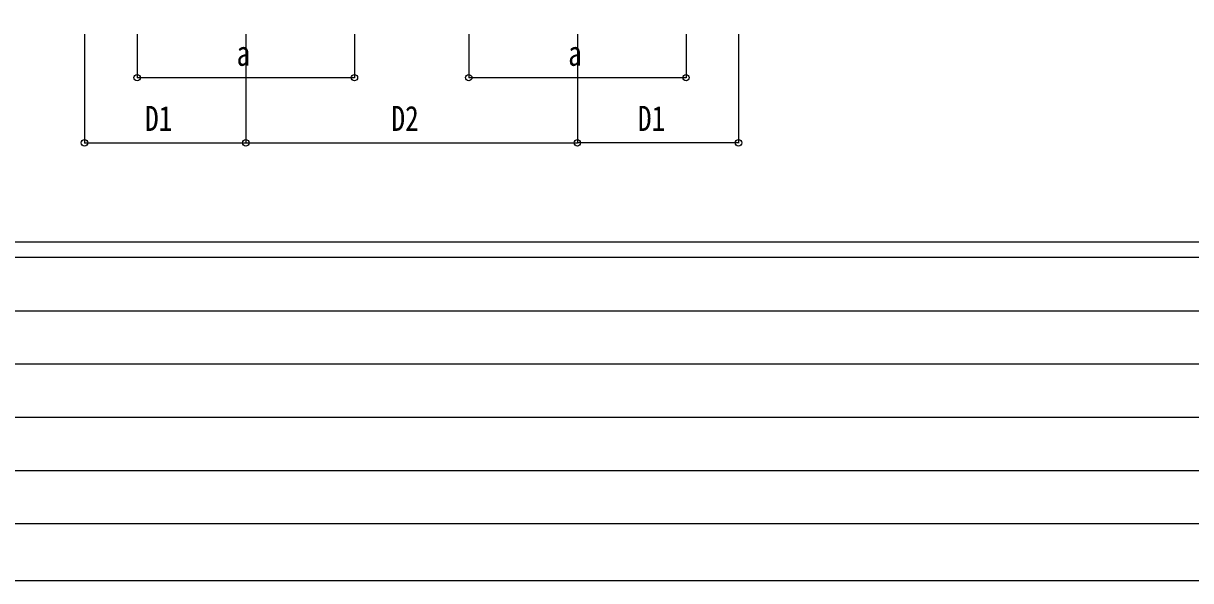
# Model space of a CAD drawing. Units: millimetres, scale not verified. Extents: x -14718 to 14718, y -10395 to 10395.
# Drawn here: x -11449 to -6077, y -10395 to -7829 of the extents above; entities that cross this region are included whole.
import ezdxf
from ezdxf.enums import TextEntityAlignment as Align

# ---------------------------------------------------------------- set-up
doc = ezdxf.new("R2010")
doc.units = ezdxf.units.MM
doc.header["$LTSCALE"] = 40
doc.layers.add('0-7_YKK_D', color=6, linetype='Continuous')
doc.layers.add('0-8_YKK_ZWAK', color=7, linetype='Continuous')
doc.styles.add('ＭＳ ゴシック', font='')
doc.styles.get('ＭＳ ゴシック').set_extended_font_data('MS Gothic')

msp = doc.modelspace()

# ---------------------------------------------------------------- linework, layer by layer
at = {"layer": '0-7_YKK_D'}
for p, q in [((-11167.43, -7879.42), (-11167.43, -8380.42)), ((-10925.43, -7879.42), (-10925.43, -8080.42)), ((-10425.43, -7879.42), (-10425.43, -8380.42)), ((-10425.43, -7879.42), (-10425.43, -8380.42)), ((-9925.43, -7879.42), (-9925.43, -8080.42)), ((-9399.43, -7879.42), (-9399.43, -8080.42)), ((-8899.43, -7879.42), (-8899.43, -8380.42)), ((-8899.43, -7879.42), (-8899.43, -8380.42)), ((-8399.43, -7879.42), (-8399.43, -8080.42)), ((-8157.43, -7879.42), (-8157.43, -8380.42)), ((-10925.43, -8079.42), (-9925.43, -8079.42)), ((-9399.43, -8079.42), (-8399.43, -8079.42)), ((-11167.43, -8379.42), (-10425.43, -8379.42)), ((-10425.43, -8379.42), (-8899.43, -8379.42)), ((-8157.43, -8379.42), (-8899.43, -8379.42))]:
    msp.add_line(p, q, dxfattribs=at)
for centre in [(-10925.43, -8079.42), (-9925.43, -8079.42), (-9399.43, -8079.42), (-8399.43, -8079.42), (-11167.43, -8379.42), (-10425.43, -8379.42), (-10425.43, -8379.42), (-8899.43, -8379.42), (-8899.43, -8379.42), (-8157.43, -8379.42)]:
    msp.add_circle(centre, 14.88, dxfattribs=at)
at = {"layer": '0-8_YKK_ZWAK'}
for p, q in [((13632.57, -8837.5), (-13667.43, -8837.5)), ((-4567.43, -8907.5), (-13667.43, -8907.5)), ((-13518.68, -9152.5), (-4742.43, -9152.5)), ((-13518.68, -9397.5), (-4742.43, -9397.5)), ((-13518.68, -9642.5), (-4742.43, -9642.5)), ((-13518.68, -9887.5), (-4742.43, -9887.5)), ((-13667.43, -10132.5), (-4567.43, -10132.5))]:
    msp.add_line(p, q, dxfattribs=at)
msp.add_lwpolyline([(-14717.5, -10395), (14717.5, -10395), (14717.5, 10395), (-14717.5, 10395)], close=True, dxfattribs=at)

# ---------------------------------------------------------------- texts
at = {"layer": '0-7_YKK_D', "style": 'ＭＳ ゴシック', "width": 0.8}
for s, p in [('a', (-10467.43, -8059.42)), ('a', (-8941.43, -8059.42)), ('D1', (-10888.83, -8359.42)), ('D2', (-9754.83, -8359.42)), ('D1', (-8620.83, -8359.42))]:
    msp.add_text(s, height=115.5, dxfattribs=at).set_placement(p, align=Align.BOTTOM_LEFT)

doc.saveas('drawing.dxf')
